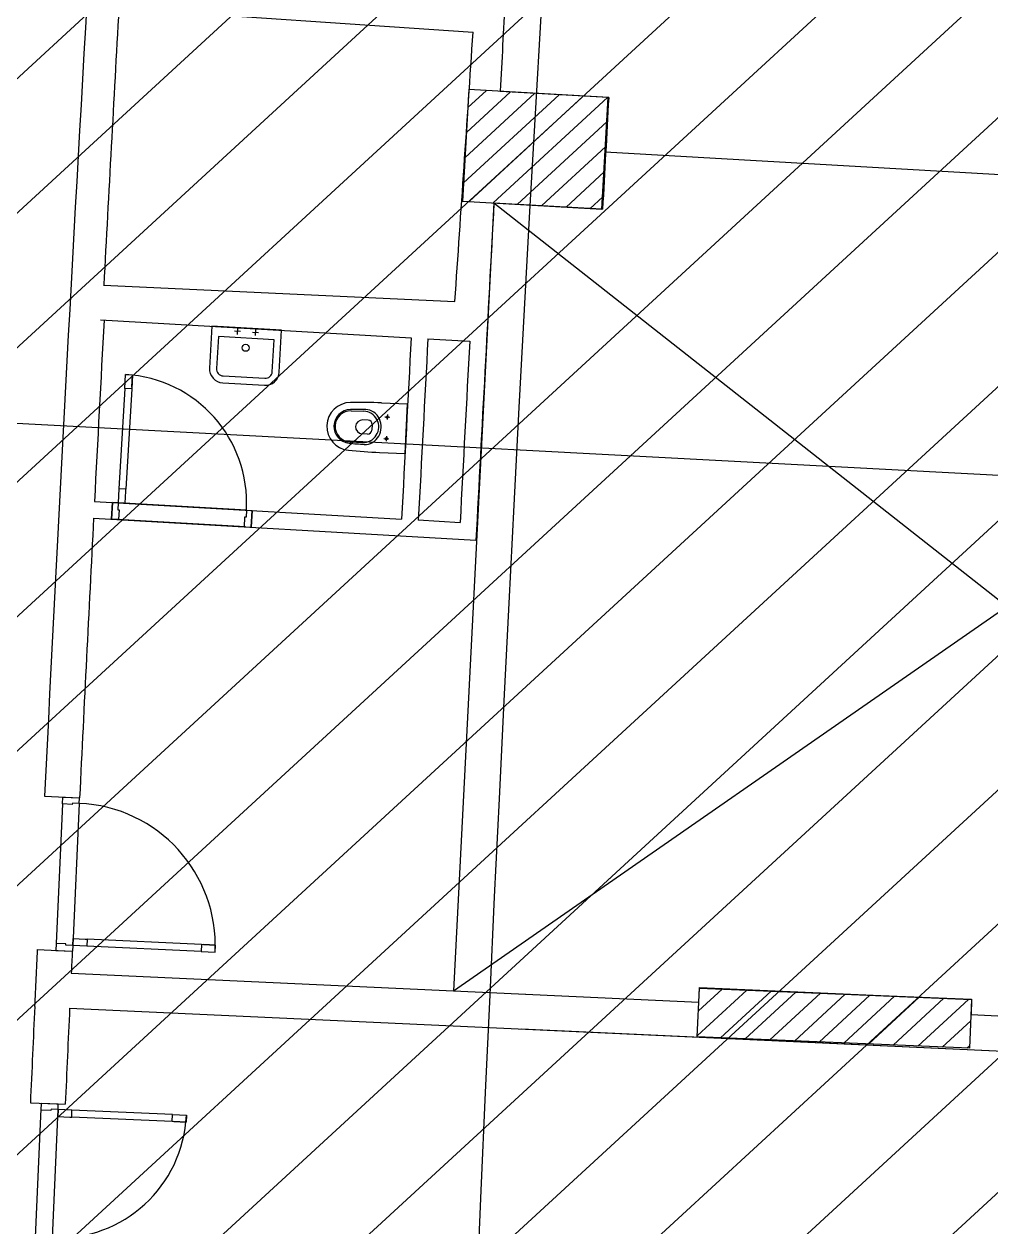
# Model space of a CAD drawing. Extents: x -678889171 to 586587, y -792238163 to 335485.
# Drawn here: x -678720328 to -678713404, y -792022178 to -792013564 of the extents above; entities that cross this region are included whole.
import ezdxf
from ezdxf.enums import TextEntityAlignment as Align

# ---------------------------------------------------------------- set-up
doc = ezdxf.new("R2010")
doc.units = 0
doc.header["$MEASUREMENT"] = 0
for name, color, linetype in [('A-FLOR-PATT', 252, 'Continuous'), ('A-SITE-PATT', 252, 'Continuous'), ('A-WALL', 252, 'Continuous')]:
    doc.layers.add(name, color=color, linetype=linetype)
doc.layers.add('BASEMENT3 LAYOUT$0$HATCH3', color=252, linetype='Continuous', lineweight=15)
doc.styles.add('Ground floor Towers$0$$Bas01-Rname$0$EN-SC', font='swissc.ttf')
doc.styles.add('Ground floor Towers$0$$Bas01-Rname$0$EN-SCL', font='swisscl.ttf')
doc.styles.add('Ground floor Towers$0$04-Ground Floor$0$V2-lower ground$0$LEVEL  FOR LICENSE LOWER GR$0$$LG- LEVEL$0$AR-SR', font='sarb.shx')

# ---------------------------------------------------------------- blocks, each defined once
blk = doc.blocks.new('A$C61C61320')
at = {"layer": 'BASEMENT3 LAYOUT$0$HATCH3'}
h = blk.add_hatch(dxfattribs=at)
h.set_pattern_fill('JIS_WOOD', color=256, scale=1000, style=0)
h.set_pattern_definition([(45, (-845711.5632553247, -468029.5931597503), (-499.9999991609842, 499.9999991609843), [])])
h.paths.add_polyline_path([(11086.00013759569, -61354.85490543771), (12440.74077330553, -169431.9252005816), (-18168.17453308101, -169031.9252005816), (-24087.31416799291, -98540.68329571502), (-23668.41511030192, -60233.84526748693)])
blk = doc.blocks.new('GR')
at = {"layer": 'A-FLOR-PATT'}
for p, q in [((77377.49977669306, 173954.0358572377), (79918.78742666473, 173884.4790946373)), ((79905.58216704288, 173473.0756423841), (79892.07067017746, 172673.1897113388)), ((79894.28307586162, 172804.1649983949, -8.13812413693673e-09), (80552.1040697374, 173461.9859922707, -8.13812413693673e-09)), ((79897.32045558882, 172983.9790734188, -8.13812413693673e-09), (80378.30845299798, 173464.9670708279, -8.13812413693673e-09)), ((79900.35783531604, 173163.7931484426, -8.13812413693673e-09), (80204.51283625854, 173467.9481493851, -8.13812413693673e-09)), ((79905.58216704288, 173473.0756423841), (79903.3952150431, 173343.6072234663)), ((79903.39521504327, 173343.6072234665, -8.13812413693673e-09), (80030.71721951911, 173470.9292279423, -8.13812413693673e-09)), ((80905.43513127998, 173455.9253811291), (79905.58216704288, 173473.0756423841)), ((80908.23710313458, 173455.8773195131), (79905.58216704288, 173473.0756423841)), ((79939.27493148389, 172672.3801587205, -8.13812413693673e-09), (80725.89968647681, 173459.0049137135, -8.13812413693673e-09)), ((80113.07102547363, 172669.3995574136, -8.13812413693673e-09), (80899.69530321624, 173456.0238351563, -8.13812413693673e-09)), ((80129.40959685849, 173471.1764286553), (80905.09928146994, 173458.0736494521)), ((80891.9236815751, 172656.0422420027), (80905.43513127998, 173455.9253811291)), ((80905.09928146994, 173458.0736494521), (80903.34689039111, 173354.3314080383)), ((80286.86711946336, 172666.4189561068, -8.13812413693673e-09), (80902.49806499975, 173282.0499016431, -8.13812413693673e-09)), ((80460.66321345311, 172663.4383547999, -8.13812413693673e-09), (80899.46068527258, 173102.2358266193, -8.13812413693673e-09)), ((80898.46124113543, 173063.7873834474, -1.107214074333251e-07), (80891.43592498335, 172656.0506089812, -1.107214074333251e-07)), ((86431.87543745791, 172973.3393994275, -1.107214074333251e-07), (80898.46124113543, 173063.7873834474, -1.107214074333251e-07)), ((80056.7219291778, 167019.5349809629, -1.107214074333251e-07), (87879.75999945369, 172939.4726266003)), ((80634.45930744286, 172660.457753493, -8.13812413693673e-09), (80896.42330554538, 172922.4217515955, -8.13812413693673e-09)), ((80808.2554014326, 172657.4771521861, -8.13812413693673e-09), (80893.38592581823, 172742.6076765717, -8.13812413693673e-09)), ((79892.07067017746, 172673.1897113388), (80891.9236815751, 172656.0422420027)), ((80117.24091279018, 172669.3280458449, -1.107214074333251e-07), (80056.7219291778, 167019.5349809629, -1.107214074333251e-07)), ((87815.02648282051, 167103.7356433441), (80118.06884380139, 172666.691862927, -1.107214074333251e-07)), ((80891.43592498335, 172656.0506089812, -1.107214074333251e-07), (80118.06884380127, 172666.691862927, -1.107214074333251e-07)), ((80118.1049157023, 172669.3132262456), (80896.96204304238, 172655.9558341529)), ((77347.41978543256, 171967.4038050748, 2.114743558745365e-06), (79866.97760289058, 171952.651408515, 1.854443394917367e-06)), ((77336.78577641945, 171717.4933542769, 2.115645809302669e-06), (79564.85522341216, 171679.9913011089, 1.939443783136158e-06)), ((78136.06248107702, 171704.0402199886, 2.032574349426181e-06), (78131.0137054959, 171404.0827065552, 2.032574349426181e-06)), ((78635.99167013264, 171695.6255940201, 2.032574349426181e-06), (78136.06248107702, 171704.0402199886, 2.032574349426181e-06)), ((78320.6481194976, 171653.7868295575, 2.032574437084028e-06), (78321.37253750896, 171696.8259034643, 2.032574437204432e-06)), ((78449.8193753851, 171651.61266604, 2.03257456818803e-06), (78450.54379339646, 171694.6517399468, 2.032574568308435e-06)), ((78630.94289455152, 171395.6680805867, 2.032574349426181e-06), (78635.99167013264, 171695.6255940201, 2.032574349426181e-06)), ((78184.877352347, 171633.208670924, 2.03257470553587e-06), (78181.00662440147, 171403.2412439584, 2.03257470553587e-06)), ((78584.8207035915, 171626.4769701491, 2.03257470553587e-06), (78184.877352347, 171633.208670924, 2.03257470553587e-06)), ((78342.5298654567, 171674.9441575052, 2.032574458985757e-06), (78299.49079154985, 171675.6685755166, 2.032574415302704e-06)), ((78428.66204743735, 171673.4944119991, 2.032574546406706e-06), (78471.7011213442, 171672.7699939877, 2.032574590089759e-06)), ((78580.94997564597, 171396.5095431836, 2.03257470553587e-06), (78584.8207035915, 171626.4769701491, 2.03257470553587e-06)), ((79684.83914336469, 171677.9717754826, 1.929955115791623e-06), (79984.79894405045, 171672.9229614033, 1.906233447366668e-06)), ((113325, 170505), (33067.9679860475, 171485.5561112404)), ((78230.15808071019, 171352.406862456, 2.03257470553587e-06), (78530.11559414356, 171347.3580868749, 2.03257470553587e-06)), ((77530.25449484066, 171234.1689711604, 2.102869787209077e-06), (77531.93742003434, 171334.1548089715, 2.102869787209077e-06)), ((77531.93742003434, 171334.1548089715, 2.102869787209077e-06), (77581.93033893988, 171333.3133463746, 2.102869787209077e-06)), ((77581.93033893988, 171333.3133463746, 2.102869787209077e-06), (77580.2474137462, 171233.3275085635, 2.102869787209077e-06)), ((77581.93033893988, 171333.3133463746, 2.102869787209077e-06), (77580.46619402138, 171246.325667479, 2.102869787209077e-06)), ((77580.46619402138, 171246.325667479, 2.102869787209077e-06), (77581.93033893988, 171333.3133463746, 2.102869787209077e-06)), ((78229.31661811333, 171302.4139435504, 2.032574349426181e-06), (78529.2741315467, 171297.3651679693, 2.032574349426181e-06)), ((77530.25449484067, 171234.1689711604, 2.102869787209077e-06), (77518.13743344614, 170514.2709389205, 2.102869787209077e-06)), ((77580.2474137462, 171233.3275085635, 2.102869787209077e-06), (77530.25449484066, 171234.1689711604, 2.102869787209077e-06)), ((77580.24741374621, 171233.3275085635, 2.102869787209077e-06), (77568.13035235168, 170513.4294763237, 2.102869787209077e-06)), ((79372.36433751459, 171205.6678090809), (79556.60748231504, 171205.6678090809)), ((79556.60748231504, 170850.6678090809), (79556.60748231504, 171205.6678090809)), ((79157.50273024879, 171139.9550290649), (79246.0001402416, 171140.433786758)), ((79399.10748231504, 171105.6678090809), (79434.10748231504, 171105.6678090809)), ((79416.60748231504, 171123.1678090809), (79416.60748231504, 171088.1678090809)), ((79281.25801765584, 171077.7678090809), (79242.1719338437, 171077.7678090809)), ((79311.25801765584, 171047.7678090809), (79311.25801765584, 171008.5678090809)), ((79157.50273024879, 170916.3805890968), (79246.0001402416, 170915.9018314037)), ((79281.25801765584, 170978.5678090809), (79242.1719338437, 170978.5678090809)), ((79399.10748231506, 170950.6678090809), (79434.10748231506, 170950.6678090809)), ((79416.60748231504, 170968.1678090809), (79416.60748231506, 170933.1678090809)), ((79372.36433751459, 170850.6678090809), (79556.60748231504, 170850.6678090809)), ((77518.13743344614, 170514.2709389205, 2.102869787209077e-06), (77516.45450825246, 170414.2851011094, 2.102869787209077e-06)), ((77568.13035235168, 170513.4294763237, 2.102869787209077e-06), (77518.13743344614, 170514.2709389205, 2.102869787209077e-06)), ((77566.447427158, 170413.4436385126, 2.102869787209077e-06), (77567.91157207651, 170500.4313174082, 2.102869787209077e-06)), ((77567.91157207651, 170500.4313174082, 2.102869787209077e-06), (77568.13035235168, 170513.4294763237, 2.102869787209077e-06)), ((77346.59296462103, 170417.1441487253, 2.113140052932799e-06), (79548.76000116183, 170380.0780754928, 1.938986462559158e-06)), ((77474.4406628956, 170294.9752658136, 2.102869787209077e-06), (77476.46017312803, 170414.9582711869, 2.102869787209077e-06)), ((77476.46017312803, 170414.9582711869, 2.102869787209077e-06), (77474.4406628956, 170294.9752658136, 2.102869787209077e-06)), ((77516.45450825246, 170414.2851011094, 2.102869787209077e-06), (77476.46017312803, 170414.9582711869, 2.102869787209077e-06)), ((77516.45450825246, 170414.2851011094, 2.102869787209077e-06), (77515.61304565563, 170364.2921822039, 2.102869787209077e-06)), ((77516.45450825246, 170414.2851011094, 2.102869787209077e-06), (77566.447427158, 170413.4436385126, 2.102869787209077e-06)), ((78436.3242161145, 170398.8021893275, 2.102869787209077e-06), (77516.45450825246, 170414.2851011094, 2.102869787209077e-06)), ((78436.3242161145, 170398.8021893275, 2.102869787209077e-06), (78435.48275351766, 170348.809270422, 2.102869787209077e-06)), ((78436.3242161145, 170398.8021893275, 2.102869787209077e-06), (78476.31855123895, 170398.1290192501, 2.102869787209077e-06)), ((78474.29904100652, 170278.1460138768, 2.102869787209077e-06), (78476.31855123895, 170398.1290192501, 2.102869787209077e-06)), ((78476.31855123895, 170398.1290192501, 2.102869787209077e-06), (78474.29904100651, 170278.1460138766, 2.023798162067165e-06)), ((77515.61304565563, 170364.2921822039, 2.102869787209077e-06), (77525.61162943674, 170364.1238896845, 2.102869787209077e-06)), ((77525.61162943674, 170364.1238896845, 2.102869787209077e-06), (77524.43358180116, 170294.1338032168, 2.102869787209077e-06)), ((78425.48416973656, 170348.9775629413, 2.102869787209077e-06), (78424.30612210097, 170278.9874764736, 2.102869787209077e-06)), ((78435.48275351766, 170348.809270422, 2.102869787209077e-06), (78425.48416973656, 170348.9775629413, 2.102869787209077e-06)), ((79668.74450261006, 170378.058540079, 1.9294977492283e-06), (79968.7057575474, 170373.0097015223, 1.905775965797022e-06)), ((77345.24415403744, 170297.1498543798, 2.11308701210984e-06), (80087.27619953523, 170250.9969700083, 1.896239371708713e-06)), ((77524.43358180116, 170294.1338032168, 2.102869787209077e-06), (77474.4406628956, 170294.9752658136, 2.102869787209077e-06)), ((78434.30470588208, 170278.8191839542, 2.102869787209077e-06), (77514.43499802003, 170294.3020957361, 2.102869787209077e-06)), ((78424.30612210097, 170278.9874764736, 2.102869787209077e-06), (78474.29904100652, 170278.1460138768, 2.102869787209077e-06)), ((77074.42262628047, 168293.4012460673, -2.509983568949572e-07), (77326.20453384094, 168291.8773812797, -2.509983568949572e-07)), ((77205.97098097457, 168242.6120765325, 2.74778298948979e-09), (77201.25489348645, 167242.6231973352, 1.041943604109075e-08)), ((77205.97098097457, 168242.6120765325, 2.747782989489862e-09), (77206.20678534897, 168292.6115204924, 2.364200336909808e-09)), ((77275.97020251828, 168242.2819504083, 1.428617302735555e-07), (77205.97098097457, 168242.6120765325, 2.747782989489862e-09)), ((77206.20678534897, 168292.6115204924, 2.364200336909808e-09), (77326.20545085255, 168292.0455899938, 2.425595385383044e-07)), ((77276.01736339316, 168252.2818392003, 1.427850137430395e-07), (77275.97020251828, 168242.2819504083, 1.428617302735555e-07)), ((77326.01680735302, 168252.0460348259, 2.428664046603684e-07), (77276.01736339316, 168252.2818392003, 1.427850137430395e-07)), ((77326.01680735302, 168252.0460348259, 2.428664046603684e-07), (77321.20639811514, 167232.0573780447, 2.506914907730014e-07)), ((77326.01680735302, 168252.0460348259, 2.428664046603684e-07), (77326.20545085255, 168292.0455899938, 2.425595385383044e-07)), ((77201.25489348645, 167242.6231973352, 1.041943604109075e-08), (77201.01908911204, 167192.6237533753, 1.080301869367084e-08)), ((77271.25411503015, 167242.2930712111, 1.505333833251564e-07), (77201.25489348645, 167242.6231973352, 1.041943604109075e-08)), ((77271.20695415528, 167232.2931824191, 1.506100998556725e-07), (77271.25411503015, 167242.2930712111, 1.505333833251564e-07)), ((77321.20639811514, 167232.0573780447, 2.506914907730013e-07), (77271.20695415528, 167232.2931824191, 1.506100998556725e-07)), ((77321.20639811514, 167232.0573780447, 2.506914907730013e-07), (77321.01775461562, 167192.0578228768, 2.509983568950654e-07)), ((77321.20639811514, 167232.0573780447, 4.244495283165688e-07), (77321.44220248955, 167282.0568220045, 4.244495283165688e-07)), ((77421.20528603486, 167231.5857692959, 4.244495283165688e-07), (77321.20639811514, 167232.0573780447, 4.244495283165688e-07)), ((77321.44220248955, 167282.0568220045, 4.244495283165688e-07), (77408.4412349797, 167281.6465223931, 4.244495283165688e-07)), ((77408.4412349797, 167281.6465223931, 4.244495283165688e-07), (77421.44109040927, 167281.5852132557, 4.244495283165688e-07)), ((77421.44109040927, 167281.5852132557, 4.244495283165688e-07), (77421.20528603486, 167231.5857692959, 4.244495283165688e-07)), ((78241.19616697665, 167227.7185775556, 2.092189083651938e-06), (77421.20528603486, 167231.5857692959, 4.508542726076575e-07)), ((78241.43197135105, 167277.7180215155, 2.091805500999358e-06), (77421.44109040927, 167281.5852132557, 4.504706899550774e-07)), ((78241.43197135105, 167277.7180215155, 2.291968282834008e-06), (78241.19616697665, 167227.7185775556, 2.291968282834008e-06)), ((78241.19616697665, 167227.7185775556, 2.291968282834008e-06), (78341.19505489637, 167227.2469688068, 2.291968282834008e-06)), ((78341.43085927077, 167277.2464127667, 2.291968282834008e-06), (78241.43197135105, 167277.7180215155, 2.291968282834008e-06)), ((78341.43085927077, 167277.2464127667, 2.291968282834008e-06), (78254.43182678061, 167277.6567123781, 2.291968282834008e-06)), ((78254.43182678061, 167277.6567123781, 2.291968282834008e-06), (78341.43085927077, 167277.2464127667, 2.291968282834008e-06)), ((78341.19505489637, 167227.2469688068, 2.291968282834008e-06), (78341.43085927077, 167277.2464127667, 2.291968282834008e-06)), ((77067.76518438163, 167193.421392403, -2.509983568949572e-07), (77318.5555615885, 167191.9035286748, -2.509983568949572e-07)), ((77201.01908911204, 167192.6237533753, 1.080301869367084e-08), (77321.01775461562, 167192.0578228768, 2.509983568950654e-07)), ((77317.57073521963, 167034.2831957431, 1.346963284015109e-07), (81816.06197820451, 167010.0622928647, 1.346963284015109e-07)), ((77317.62195033483, 167034.2827409401, 1.346963284015109e-07), (81816.06197746636, 167010.0621151396, 1.346963284015109e-07)), ((81815.02365367315, 166760.064081999, 1.346963284015109e-07), (81816.47732485775, 167110.0656319479, 1.346963284015109e-07)), ((81815.0649022595, 166769.9955364442, 1.346963284015114e-07), (82154.77089267707, 167109.7015268618, 1.346963284015114e-07)), ((81815.80217597053, 166947.5095054519, 1.346963284015114e-07), (81978.18425742937, 167109.8915869107, 1.346963284015114e-07)), ((81816.0619774664, 167010.0621151396, -1.107214074333251e-07), (81816.49183087124, 167113.5582561849, -1.107214074333251e-07)), ((81816.06197746636, 167010.0621151396, 1.346963284015109e-07), (81816.47732485773, 167110.0656319479, 1.346963284015109e-07)), ((81816.47732485775, 167110.0656319479, 1.346963284015109e-07), (83766.99187882702, 167107.9662947529, 1.346963284015109e-07)), ((81816.47732485773, 167110.0656319479, 1.346963284015109e-07), (83766.99187882699, 167110.0656319479, 1.346963284015109e-07)), ((81816.49183087124, 167113.5582561849, -1.107214074333251e-07), (83766.99187882699, 167107.9662947529, -1.107214074333251e-07)), ((81981.73084991687, 166759.8847888049, 1.346963284015114e-07), (82331.35752792482, 167109.5114668129, 1.346963284015114e-07)), ((82158.31762655408, 166759.6948701455, 1.346963284015114e-07), (82507.94416317253, 167109.321406764, 1.346963284015114e-07)), ((82334.90440319129, 166759.5049514861, 1.346963284015114e-07), (82684.53079842028, 167109.1313467151, 1.346963284015114e-07)), ((82511.49117982855, 166759.3150328267, 1.346963284015114e-07), (82861.11743366801, 167108.9412866661, 1.346963284015114e-07)), ((82688.0779564658, 166759.1251141673, 1.346963284015114e-07), (83037.70406891573, 167108.7512266173, 1.346963284015114e-07)), ((82864.66473310304, 166758.9351955079, 1.346963284015114e-07), (83214.29070416345, 167108.5611665683, 1.346963284015114e-07)), ((83041.25150974026, 166758.7452768485, 1.346963284015114e-07), (83390.87733941119, 167108.3711065194, 1.346963284015114e-07)), ((83217.83828637752, 166758.5553581891, 1.346963284015114e-07), (83567.46397465891, 167108.1810464705, 1.346963284015114e-07)), ((83394.42506301473, 166758.3654395297, 1.346963284015114e-07), (83744.05060990664, 167107.9909864216, 1.346963284015114e-07)), ((83766.99187882699, 167110.0656319479, 1.346963284015109e-07), (83766.99187882699, 166999.5578641506, 1.346963284015109e-07)), ((83766.99187882702, 167107.9662947529, 1.346963284015109e-07), (83766.99187882702, 166757.964744803, 1.346963284015109e-07)), ((83766.99187882699, 167107.9662947529, -1.107214074333251e-07), (83766.99187882702, 166999.5578641506, -1.107214074333251e-07)), ((80056.7219291778, 167019.5349809629, -1.107214074333251e-07), (81816.0619774664, 167010.0621151396, -1.107214074333251e-07)), ((83571.011839652, 166758.1755208703, 1.346963284015114e-07), (83766.99187882702, 166954.1555600454, 1.346963284015114e-07)), ((83766.99187882699, 166999.5580413071, 1.346963284015109e-07), (86554.24367271815, 166984.550841926, 1.346963284015109e-07)), ((83766.99187882699, 166999.5578641506, 1.346963284015109e-07), (86554.24367271815, 166984.5506655874, 1.346963284015109e-07)), ((83766.99187882702, 166999.5578641506, -1.107214074333251e-07), (86554.24367271815, 166984.5506655874, -1.107214074333251e-07)), ((77316.1006179834, 166784.2873084276, 1.346963284015109e-07), (87823.30334710423, 166727.7141355105, 1.346963284015109e-07)), ((83747.59861628921, 166757.9856022109, 1.346963284015114e-07), (83766.99187882702, 166777.3788647487, 1.346963284015114e-07)), ((80551.95134457223, 166766.8649291247, 1.346963284015109e-07), (87820.4778495956, 166727.7295245994, 1.346963284015109e-07)), ((83766.99187882702, 166757.964744803, 1.346963284015109e-07), (81815.02365367315, 166760.064081999, 1.346963284015109e-07)), ((77062.79439605444, 166095.666253142), (77312.79129086477, 166094.4035026325)), ((77142.62329295013, 166045.3935247456, -4.092176007399507e-09), (77142.79393018011, 166095.3932335741, -4.092176007399507e-09)), ((77142.79393018011, 166095.3932335741, -4.092176007399507e-09), (77262.79323136839, 166094.9837042222, -4.085961807073482e-09)), ((77262.65672158441, 166054.9839371594, -4.085961807073482e-09), (77262.79323136839, 166094.9837042222, -4.085961807073482e-09)), ((77139.5176953645, 165135.398824067, -4.09217600739951e-09), (77142.65742039605, 166055.3934665113, -4.09217600739951e-09)), ((77212.62288530992, 166045.1546326237, -4.088551057209328e-09), (77142.62329295013, 166045.3935247456, -4.092176007399507e-09)), ((77212.65701275591, 166055.1545743893, -4.088551057209328e-09), (77212.62288530992, 166045.1546326237, -4.088551057209328e-09)), ((77262.65672158441, 166054.9839371594, -4.085961807073482e-09), (77212.65701275591, 166055.1545743893, -4.088551057209328e-09)), ((77259.51699655285, 165134.9892947151, -4.085961807073482e-09), (77262.65672158441, 166054.9839371594, -4.085961807073482e-09)), ((77262.65672158441, 166054.9839371594, -4.081456511837111e-09), (77262.48608435443, 166004.9842283309, -4.081456511837111e-09)), ((77262.48608435443, 166004.9842283309, -4.081456511837111e-09), (77349.48557771601, 166004.6873195507, -4.081456511837111e-09)), ((77362.6561392414, 166054.6426626994, -4.081456511837111e-09), (77262.65672158441, 166054.9839371594, -4.081456511837111e-09)), ((77349.48557771601, 166004.6873195507, -4.081456511837111e-09), (77362.48550201142, 166004.6429538709, -4.081456511837111e-09)), ((77362.48550201142, 166004.6429538709, -4.081456511837111e-09), (77362.6561392414, 166054.6426626994, -4.081456511837111e-09)), ((78082.48130914173, 166002.1857777593, -4.043498104845613e-09), (77362.48550201142, 166004.6429538709, -4.080783306801791e-09)), ((78082.65194637171, 166052.1854865878, -4.043498104845613e-09), (77362.6561392414, 166054.6426626994, -4.080783306801791e-09)), ((78082.48130914173, 166002.1857777593, -4.038319604573921e-09), (78082.65194637171, 166052.1854865878, -4.038319604573921e-09)), ((78182.48072679872, 166001.8445032993, -4.038319604573921e-09), (78082.48130914173, 166002.1857777593, -4.038319604573921e-09)), ((78082.65194637171, 166052.1854865878, -4.038319604573921e-09), (78182.65136402869, 166051.8442121278, -4.038319604573921e-09)), ((78182.48072679872, 166001.8445032993, -4.038319604573921e-09), (78095.48123343714, 166002.1414120795, -4.038319604573921e-09)), ((78095.48123343714, 166002.1414120795, -4.038319604573921e-09), (78182.48072679872, 166001.8445032993, -4.038319604573921e-09)), ((78182.65136402869, 166051.8442121278, -4.038319604573921e-09), (78182.48072679872, 166001.8445032993, -4.038319604573921e-09))]:
    blk.add_line(p, q, dxfattribs=at)
for centre, radius in [((78383.67098033366, 171559.8527340688, 2.032574502376283e-06), 24.99999999999999), ((79416.60748231504, 171105.6678090809), 7.5), ((79416.60748231506, 170950.6678090809), 7.5)]:
    blk.add_circle(centre, radius, dxfattribs=at)
for centre, radius, start, end in [((687279.656740699, 163488.6097753342), 623072.5456272444, 169.8809308091749, 188.016783999427), ((687377.2148750997, 163494.3993246956), 622619.9563395467, 169.8833632136182, 188.0029312343603), ((687457.6315433225, 163499.1463224945), 615150.2507543761, 171.0710527946992, 188.0887984813754), ((687457.6315433222, 163499.1463224945), 607150.2507543757, 171.117562181745, 188.0887984813754), ((691852.0856275782, 163377.8030231879, 2.509983568949572e-07), 614796.161021149, 178.4466222468054, 179.54188778221), ((1272974.12228989, 156253.4199585206), 1192968.968472184, 179.1414634632834, 179.173038816696), ((1261568.990597755, 156798.7432730475), 1184315.748015139, 179.1700184350961, 179.2661391194162), ((-529585.0871658126, 189264.1981619051), 609697.8833010907, 358.3729451639545, 358.554552188644), ((1272974.12228989, 156253.4199585206, -8.016370014113651e-05), 1192190.001285593, 179.1732337897382, 179.2116812506998), ((1272974.12228989, 156253.4199585206), 1192968.968472184, 179.211554439816, 179.3277105182233), ((686914.817924359, 163505.213020889), 609607.4111036395, 179.2281619023192, 179.3503475178863), ((1272974.12228989, 156253.4199585206), 1193508.968472184, 179.2594089642979, 179.3219183085165), ((1272974.12228989, 156253.4199585206), 1193388.968472184, 179.2594314582948, 179.3219183085165), ((1272974.12228989, 156253.4199585206), 1193088.968472184, 179.2594877130834, 179.3219183085165), ((78230.99954330701, 171402.3997813615, 2.032574349426181e-06), 99.99999999998508, 179.0357093696716, 269.0357093696716), ((78230.99954330703, 171402.3997813615, 2.03257470553587e-06), 49.99999999999254, 179.0357093696716, 269.0357093696718), ((78530.95705674042, 171397.3510057804, 2.032574349426181e-06), 99.99999999998556, 269.0357093696549, 359.035709369655), ((78530.9570567404, 171397.3510057804, 2.03257470553587e-06), 50.00000000000709, 269.0357093696718, 359.0357093696719), ((77516.45450825246, 170414.2851011094, 2.102869787209077e-06), 919.9999999997037, 359.0357093704733, 89.03570936963965), ((79158.10748231504, 171028.1678090809), 171.5000000000074, 93.20815737763253, 266.7918426223674), ((79372.36433751434, 167205.6678090808), 4000.000000000087, 89.99999999999646, 93.208157377631), ((79158.10748231504, 171028.1678090809), 120.5, 93.20815737733984, 266.7918426226602), ((79158.10748231504, 171028.1678090809), 111.7888557810301, 90.30995853546823, 269.6900414645318), ((79372.36433751458, 167205.6678090809), 3949, 91.62432204060461, 93.20815737733984), ((79246.60748231504, 171028.1678090809), 112.2676204798005, 269.6900414645318, 90.30995853546823), ((79263.26069749774, 171053.1211740659), 100, 56.28190310868477, 91.62432204060461), ((79246.60748231504, 171028.1678090809), 130, 303.7180968913152, 56.28190310868477), ((79242.1719338437, 171028.1678090809), 49.59999999999997, 90, 270), ((79281.25801765584, 171047.7678090809), 30, 0, 90), ((79281.25801765584, 171008.5678090809), 30, 270, 0), ((79372.36433751459, 174850.6678090809), 3949, 266.7918426226602, 268.3756779593954), ((79263.26069749774, 171003.2144440958), 100, 268.3756779593954, 303.7180968913152), ((79372.36433751488, 174850.6678090807), 3999.999999999884, 266.7918426223613, 269.9999999999959), ((686914.817924359, 163505.213020889), 609607.4111036395, 179.3616262537546, 179.5501063787023), ((77321.20639811514, 167232.0573780447, 2.506914907730014e-07), 1019.999999999704, 359.7297870898072, 89.72978708980716), ((691852.0856275782, 163377.8030231879, 2.509983568949572e-07), 614796.161021149, 179.6444020861773, 179.6824060823721), ((686914.817924359, 163505.213020889), 609607.4111036395, 179.6534932310592, 179.6683079531017), ((687457.6315433225, 163499.1463224945), 610150.2507543761, 179.6532318160882, 179.6680333409178), ((687457.5793697706, 163512.5290333832), 610400.2508382642, 179.692765588636, 179.7575499624654), ((687457.5793697706, 163512.5290333832), 610150.2507543761, 179.6927661033191, 179.7575499624654), ((77262.65672158441, 166054.9839371594, -4.085961807073482e-09), 919.9999999997044, 269.8044637584186, 359.8044637575877)]:
    blk.add_arc(centre, radius, start, end, dxfattribs=at)
at = {"layer": 'A-FLOR-PATT', "style": 'Ground floor Towers$0$04-Ground Floor$0$V2-lower ground$0$LEVEL  FOR LICENSE LOWER GR$0$$LG- LEVEL$0$AR-SR', "flags": 12}
for tag, p in [('L', (30296.07288644527, 72859.53473235783)), ('P', (30237.50458115668, 72203.99769414036))]:
    blk.add_attdef(tag, text='', height=500, dxfattribs=at).set_placement(p, align=Align.RIGHT)
at = {"layer": 'A-FLOR-PATT'}
for tag, p, height, style in [('N', (85492.25876324323, 56633.4995742733), 250, 'Ground floor Towers$0$$Bas01-Rname$0$EN-SC'), ('N', (89389.48149106537, 56633.4995742733), 250, 'Ground floor Towers$0$$Bas01-Rname$0$EN-SC'), ('N', (94597.61363499537, 56633.4995742733), 250, 'Ground floor Towers$0$$Bas01-Rname$0$EN-SC'), ('AN', (85922.66280553787, 56313.08159666645), 200, 'Ground floor Towers$0$$Bas01-Rname$0$EN-SCL'), ('AN', (89819.88553336001, 56313.08159666645), 200, 'Ground floor Towers$0$$Bas01-Rname$0$EN-SCL'), ('AN', (95028.01767729002, 56313.08159666645), 200, 'Ground floor Towers$0$$Bas01-Rname$0$EN-SCL'), ('SN', (85299.47460008037, 56025.08594095582), 200, 'Ground floor Towers$0$$Bas01-Rname$0$EN-SCL'), ('F', (85927.04975899268, 56008.67972904726), 200, 'Ground floor Towers$0$$Bas01-Rname$0$EN-SCL'), ('SN', (89196.69732790251, 56025.08594095582), 200, 'Ground floor Towers$0$$Bas01-Rname$0$EN-SCL'), ('F', (89824.27248681482, 56008.67972904726), 200, 'Ground floor Towers$0$$Bas01-Rname$0$EN-SCL'), ('SN', (94404.82947183252, 56025.08594095582), 200, 'Ground floor Towers$0$$Bas01-Rname$0$EN-SCL'), ('F', (95032.40463074483, 56008.67972904726), 200, 'Ground floor Towers$0$$Bas01-Rname$0$EN-SCL')]:
    blk.add_attdef(tag, p, '', height=height, dxfattribs=dict(at, style=style))
at = {"layer": 'A-FLOR-PATT', "style": 'Ground floor Towers$0$$Bas01-Rname$0$EN-SCL', "width": 0.8}
for p in [(85305.16036184286, 56295.1433535593), (89202.383089665, 56295.1433535593), (94410.51523359501, 56295.1433535593)]:
    blk.add_attdef('FN', p, '', height=250, dxfattribs=at)

msp = doc.modelspace()

# ---------------------------------------------------------------- block references
at = {"layer": 'A-SITE-PATT', "rotation": 357.6731745000001}
msp.add_blockref('A$C61C61320', (-678706236.4347705, -791940527.995869, -212772), dxfattribs=at)

# ---------------------------------------------------------------- next in the draw order: block references
at = {"layer": 'A-WALL', "rotation": 357.6731745000001}
msp.add_blockref('GR', (-678804025.0995113, -792184118.4910543, -212772), dxfattribs=at)

doc.saveas('drawing.dxf')
